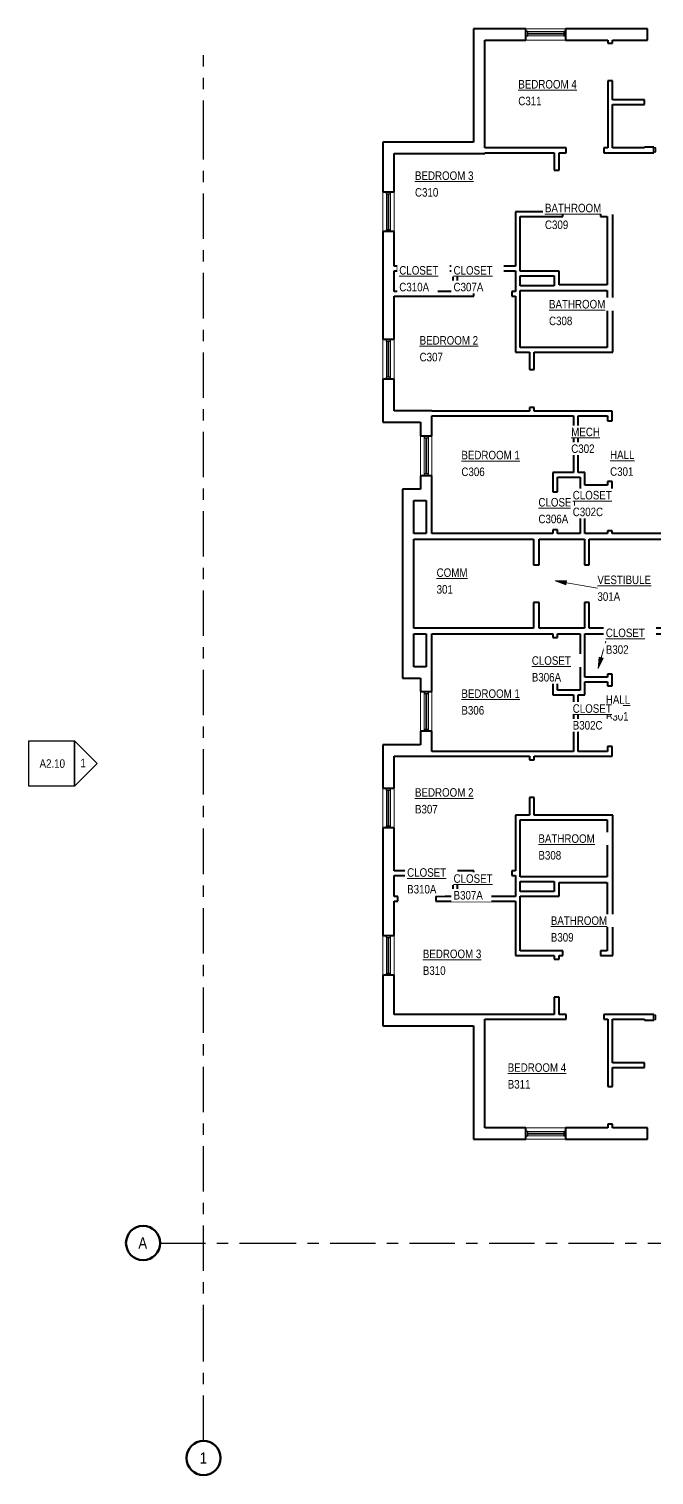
# Model space of a CAD drawing. Header units: inches. Extents: x -1455 to 118, y -1419 to 111.
# Drawn here: x -1455 to -793, y -1419 to 111 of the extents above; entities that cross this region are included whole.
import ezdxf

# ---------------------------------------------------------------- set-up
doc = ezdxf.new("R2010")
doc.units = ezdxf.units.IN
doc.header["$MEASUREMENT"] = 0
doc.linetypes.add('Grid Line', pattern=[84, 48, -12, 12, -12])
for name, color, linetype, lineweight in [('A-AREA-IDEN', 2, 'Continuous', 9), ('A-GLAZ-CURT', 52, 'Continuous', 9), ('A-GLAZ-CWMG', 51, 'Continuous', 9), ('A-WALL', 113, 'Continuous', 15), ('G-ANNO-SYMB', 111, 'Continuous', 9), ('I-WALL', 2, 'Continuous', 15), ('S-GRID', 1, 'Continuous', 9), ('S-GRID-IDEN', 1, 'Continuous', 50)]:
    doc.layers.add(name, color=color, linetype=linetype, lineweight=lineweight)
doc.styles.add('Arial Narrow', font='ARIALN.TTF', dxfattribs={"height": 9})
doc.styles.add('Arial Narrow_1', font='ARIALN.TTF', dxfattribs={"height": 12})

# ---------------------------------------------------------------- blocks, each defined once
blk = doc.blocks.new('Rectangular Mullion - 4 1_2_ x 2_ Rectangular_CE_-5155007-LEVEL 3')
at = {"layer": 'A-GLAZ-CWMG', "lineweight": 25}
for p, q in [((-2, 2.25), (0, 2.25)), ((-2, -2.25), (-2, 2.25)), ((0, 2.25), (0, -2.25)), ((0, -2.25), (-2, -2.25))]:
    blk.add_line(p, q, dxfattribs=at)
blk = doc.blocks.new('Rectangular Mullion - 4 1_2_ x 2_ Rectangular_CE_-5155001-LEVEL 3')
at = {"layer": 'A-GLAZ-CWMG', "lineweight": 25}
for p, q in [((-2, 2.25), (0, 2.25)), ((-2, -2.25), (-2, 2.25)), ((0, 2.25), (0, -2.25)), ((0, -2.25), (-2, -2.25))]:
    blk.add_line(p, q, dxfattribs=at)
blk = doc.blocks.new('System Panel - zGlazed-5155025-LEVEL 3')
at = {"layer": 'A-GLAZ-CURT', "lineweight": 15}
for p, q in [((19, 0.5), (-19, 0.5)), ((-19, 0.5), (-19, -0.5)), ((19, -0.5), (19, 0.5)), ((-19, -0.5), (19, -0.5))]:
    blk.add_line(p, q, dxfattribs=at)
blk = doc.blocks.new('Rectangular Mullion - 4 1_2_ x 2_ Rectangular_CE_-5155024-LEVEL 3')
at = {"layer": 'A-GLAZ-CWMG'}
for p, q in [((-926.9, -1055.9), (-888.9, -1055.9)), ((-926.9, -1060.4), (-888.9, -1060.4))]:
    blk.add_line(p, q, dxfattribs=at)
blk = doc.blocks.new('Rectangular Mullion - 4 1_2_ x 2_ Rectangular_CE_-5155026-LEVEL 3')
at = {"layer": 'A-GLAZ-CWMG', "lineweight": 25}
for p, q in [((-2, 2.25), (0, 2.25)), ((-2, -2.25), (-2, 2.25)), ((0, 2.25), (0, -2.25)), ((0, -2.25), (-2, -2.25))]:
    blk.add_line(p, q, dxfattribs=at)
blk = doc.blocks.new('Rectangular Mullion - 4 1_2_ x 2_ Rectangular_CE_-5155027-LEVEL 3')
at = {"layer": 'A-GLAZ-CWMG', "lineweight": 25}
for p, q in [((0, 2.25), (-2, 2.25)), ((-2, 2.25), (-2, -2.25)), ((0, -2.25), (0, 2.25)), ((-2, -2.25), (0, -2.25))]:
    blk.add_line(p, q, dxfattribs=at)
blk = doc.blocks.new('System Panel - zGlazed-5155020-LEVEL 3')
at = {"layer": 'A-GLAZ-CURT', "lineweight": 15}
for p, q in [((19, 0.5), (-19, 0.5)), ((-19, 0.5), (-19, -0.5)), ((19, -0.5), (19, 0.5)), ((-19, -0.5), (19, -0.5))]:
    blk.add_line(p, q, dxfattribs=at)
blk = doc.blocks.new('Rectangular Mullion - 4 1_2_ x 2_ Rectangular_CE_-5155019-LEVEL 3')
at = {"layer": 'A-GLAZ-CWMG'}
for p, q in [((-458.9, -1055.9), (-496.9, -1055.9)), ((-458.9, -1060.4), (-496.9, -1060.4))]:
    blk.add_line(p, q, dxfattribs=at)
blk = doc.blocks.new('Rectangular Mullion - 4 1_2_ x 2_ Rectangular_CE_-5155021-LEVEL 3')
at = {"layer": 'A-GLAZ-CWMG', "lineweight": 25}
for p, q in [((-2, 2.25), (0, 2.25)), ((-2, -2.25), (-2, 2.25)), ((0, 2.25), (0, -2.25)), ((0, -2.25), (-2, -2.25))]:
    blk.add_line(p, q, dxfattribs=at)
blk = doc.blocks.new('Rectangular Mullion - 4 1_2_ x 2_ Rectangular_CE_-5155022-LEVEL 3')
at = {"layer": 'A-GLAZ-CWMG', "lineweight": 25}
for p, q in [((0, 2.25), (-2, 2.25)), ((-2, 2.25), (-2, -2.25)), ((0, -2.25), (0, 2.25)), ((-2, -2.25), (0, -2.25))]:
    blk.add_line(p, q, dxfattribs=at)
blk = doc.blocks.new('Elevation - Detail Number_CE_-134675-LEVEL 3')
at = {"layer": 'G-ANNO-SYMB', "lineweight": 25}
for p, q in [((-0.25, -0.25), (-0.25, 0.25)), ((-0.25, 0.25), (0.25, 0.25)), ((0.25, 0.25), (0.25, -0.25)), ((0.25, -0.25), (-0.25, -0.25))]:
    blk.add_line(p, q, dxfattribs=at)
blk = doc.blocks.new('Elevation - Detail Number_CE_-46063-LEVEL 3')
at = {"layer": 'G-ANNO-SYMB', "lineweight": 25}
for p, q in [((0, 0.25), (-0.25, 0)), ((0.25, 0), (0, 0.25)), ((-0.25, 0), (0.25, 0))]:
    blk.add_line(p, q, dxfattribs=at)
blk = doc.blocks.new('Grid - Grid Head-Circle_CE_-46466-LEVEL 3')
at = {"layer": 'S-GRID-IDEN'}
blk.add_circle((0, 0), 0.188, dxfattribs=at)

msp = doc.modelspace()

# ---------------------------------------------------------------- hatches: boundary and pattern name
at = {"layer": 'A-AREA-IDEN'}
for points in [[(-898.1, -473.3), (-886.6, -477.4), (-885.9, -473.2)], [(-852.4, -566), (-847.2, -555), (-851.3, -553.9)]]:
    msp.add_hatch(color=256, dxfattribs=at).paths.add_polyline_path(points)

# ---------------------------------------------------------------- linework, layer by layer
for p, q in [((-885.9, -473.2), (-898.1, -473.3)), ((-898.1, -473.3), (-886.6, -477.4)), ((-898.1, -473.3), (-853.3, -480.8)), ((-886.6, -477.4), (-885.9, -473.2)), ((-852.4, -566), (-844.4, -536.9)), ((-851.3, -553.9), (-852.4, -566)), ((-852.4, -566), (-847.2, -555)), ((-847.2, -555), (-851.3, -553.9))]:
    msp.add_line(p, q, dxfattribs=at)
at = {"layer": 'A-WALL', "lineweight": 40}
for p, q in [((-984.4, 110.9), (-984.4, -9.1)), ((-928.9, 110.9), (-984.4, 110.9)), ((-928.9, 98.9), (-928.9, 110.9)), ((-800.4, 110.9), (-886.9, 110.9)), ((-886.9, 110.9), (-886.9, 98.9)), ((-800.4, 98.9), (-800.4, 110.9)), ((-972.4, -15.1), (-972.4, 98.9)), ((-972.4, 98.9), (-928.9, 98.9)), ((-886.9, 98.9), (-842.4, 98.9)), ((-837.4, 98.9), (-800.4, 98.9)), ((-1080.4, -9.1), (-1080.4, -61.6)), ((-984.4, -9.1), (-1080.4, -9.1)), ((-793.6, -14.1), (-803.4, -14.1)), ((-803.4, -14.1), (-803.4, -15.1)), ((-793.6, -20.1), (-793.6, -14.1)), ((-1068.4, -61.6), (-1068.4, -21.1)), ((-1068.4, -21.1), (-972.4, -21.1)), ((-972.4, -21.1), (-972.4, -20.1)), ((-803.4, -20.1), (-793.6, -20.1)), ((-1080.4, -61.6), (-1068.4, -61.6)), ((-837.1, -82.6), (-843.1, -82.6)), ((-843.1, -87.6), (-843.1, -159.9)), ((-837.1, -226.1), (-837.1, -82.6)), ((-1068.4, -103.6), (-1080.4, -103.6)), ((-1080.4, -103.6), (-1080.4, -217.6)), ((-1068.4, -140.1), (-1068.4, -103.6)), ((-1068.4, -167.1), (-1068.4, -145.1)), ((-898.9, -159.9), (-898.9, -160.9)), ((-898.9, -165.9), (-843.1, -165.9)), ((-843.1, -159.9), (-893.9, -159.9)), ((-843.1, -165.9), (-843.1, -226.1)), ((-1068.4, -217.6), (-1068.4, -172.1)), ((-1080.4, -217.6), (-1068.4, -217.6)), ((-1068.4, -259.6), (-1080.4, -259.6)), ((-1080.4, -259.6), (-1080.4, -305.1)), ((-1068.4, -293.1), (-1068.4, -259.6)), ((-1080.4, -305.1), (-1040.4, -305.1)), ((-1028.4, -293.1), (-1068.4, -293.1)), ((-1040.4, -305.1), (-1040.4, -319.9)), ((-1028.4, -293.6), (-1028.4, -293.1)), ((-1028.4, -319.9), (-1028.4, -298.6)), ((-1040.4, -319.9), (-1028.4, -319.9)), ((-1028.4, -361.9), (-1040.4, -361.9)), ((-1040.4, -361.9), (-1040.4, -376.1)), ((-1028.4, -423.1), (-1028.4, -361.9)), ((-1059.4, -376.1), (-1059.4, -576.1)), ((-1040.4, -376.1), (-1059.4, -376.1)), ((-1047.4, -423.1), (-1047.4, -388.1)), ((-1047.4, -388.1), (-1034.4, -388.1)), ((-1034.4, -388.1), (-1034.4, -423.1)), ((-1034.4, -423.1), (-1047.4, -423.1)), ((-900.6, -423.1), (-1028.4, -423.1)), ((-871.6, -423.1), (-895.6, -423.1)), ((-842.6, -423.1), (-866.6, -423.1)), ((-698.1, -423.1), (-837.6, -423.1)), ((-1047.4, -523.1), (-1047.4, -429.1)), ((-1047.4, -429.1), (-920.9, -429.1)), ((-920.9, -429.1), (-920.9, -456.1)), ((-914.9, -429.1), (-866.9, -429.1)), ((-914.9, -456.1), (-914.9, -429.1)), ((-861.9, -429.1), (-594.1, -429.1)), ((-920.9, -456.1), (-914.9, -456.1)), ((-920.9, -496.1), (-920.9, -523.1)), ((-914.9, -496.1), (-920.9, -496.1)), ((-914.9, -523.1), (-914.9, -496.1)), ((-920.9, -523.1), (-1047.4, -523.1)), ((-1047.4, -564.1), (-1047.4, -529.1)), ((-1047.4, -529.1), (-1034.4, -529.1)), ((-1034.4, -529.1), (-1034.4, -564.1)), ((-1028.4, -529.1), (-900.6, -529.1)), ((-1028.4, -590.4), (-1028.4, -529.1)), ((-866.9, -523.1), (-914.9, -523.1)), ((-895.6, -529.1), (-871.6, -529.1)), ((-866.6, -529.1), (-842.6, -529.1)), ((-594.1, -523.1), (-861.9, -523.1)), ((-837.6, -529.1), (-698.1, -529.1)), ((-1034.4, -564.1), (-1047.4, -564.1)), ((-1059.4, -576.1), (-1040.4, -576.1)), ((-1040.4, -576.1), (-1040.4, -590.4)), ((-1040.4, -590.4), (-1028.4, -590.4)), ((-1028.4, -632.4), (-1040.4, -632.4)), ((-1040.4, -632.4), (-1040.4, -646.6)), ((-1028.4, -653.6), (-1028.4, -632.4)), ((-1080.4, -646.6), (-1080.4, -692.6)), ((-1040.4, -646.6), (-1080.4, -646.6)), ((-1068.4, -692.6), (-1068.4, -658.6)), ((-1068.4, -658.6), (-1028.4, -658.6)), ((-1080.4, -692.6), (-1068.4, -692.6)), ((-843.1, -726.1), (-843.1, -786.4)), ((-837.1, -869.6), (-837.1, -726.1)), ((-1068.4, -734.6), (-1080.4, -734.6)), ((-1080.4, -734.6), (-1080.4, -848.6)), ((-1068.4, -780.1), (-1068.4, -734.6)), ((-1068.4, -807.1), (-1068.4, -785.1)), ((-843.1, -786.4), (-898.9, -786.4)), ((-898.9, -791.4), (-898.9, -792.4)), ((-893.9, -792.4), (-843.1, -792.4)), ((-843.1, -792.4), (-843.1, -864.6)), ((-1068.4, -848.6), (-1068.4, -812.1)), ((-1080.4, -848.6), (-1068.4, -848.6)), ((-843.1, -869.6), (-837.1, -869.6)), ((-1068.4, -890.6), (-1080.4, -890.6)), ((-1080.4, -890.6), (-1080.4, -944.1)), ((-1068.4, -932.1), (-1068.4, -890.6)), ((-972.4, -932.1), (-1068.4, -932.1)), ((-793.6, -932.1), (-803.4, -932.1)), ((-793.6, -938.1), (-793.6, -932.1)), ((-1080.4, -944.1), (-984.4, -944.1)), ((-984.4, -944.1), (-984.4, -1064.1)), ((-972.4, -1052.1), (-972.4, -937.1)), ((-803.4, -937.1), (-803.4, -938.1)), ((-803.4, -938.1), (-793.6, -938.1)), ((-928.9, -1052.1), (-972.4, -1052.1)), ((-928.9, -1064.1), (-928.9, -1052.1)), ((-842.4, -1052.1), (-886.9, -1052.1)), ((-886.9, -1052.1), (-886.9, -1064.1)), ((-800.4, -1052.1), (-837.4, -1052.1)), ((-800.4, -1064.1), (-800.4, -1052.1)), ((-984.4, -1064.1), (-928.9, -1064.1)), ((-886.9, -1064.1), (-800.4, -1064.1))]:
    msp.add_line(p, q, dxfattribs=at)
at = {"layer": 'A-WALL'}
for p, q in [((-928.9, 110.9), (-886.9, 110.9)), ((-886.9, 98.9), (-928.9, 98.9)), ((-1080.4, -103.6), (-1080.4, -61.6)), ((-1068.4, -61.6), (-1068.4, -103.6)), ((-1080.4, -259.6), (-1080.4, -217.6)), ((-1068.4, -217.6), (-1068.4, -259.6)), ((-1040.4, -361.9), (-1040.4, -319.9)), ((-1028.4, -319.9), (-1028.4, -361.9)), ((-1040.4, -632.4), (-1040.4, -590.4)), ((-1028.4, -590.4), (-1028.4, -632.4)), ((-1080.4, -734.6), (-1080.4, -692.6)), ((-1068.4, -692.6), (-1068.4, -734.6)), ((-1080.4, -890.6), (-1080.4, -848.6)), ((-1068.4, -848.6), (-1068.4, -890.6)), ((-928.9, -1052.1), (-886.9, -1052.1)), ((-886.9, -1064.1), (-928.9, -1064.1))]:
    msp.add_line(p, q, dxfattribs=at)
at = {"layer": 'I-WALL', "lineweight": 40}
for p, q in [((-842.4, 98.9), (-842.4, 95.9)), ((-842.4, 95.9), (-837.4, 95.9)), ((-837.4, 95.9), (-837.4, 98.9)), ((-842.4, 55.9), (-842.4, -15.1)), ((-837.4, 55.9), (-842.4, 55.9)), ((-837.4, 35.9), (-837.4, 55.9)), ((-803.4, 35.9), (-837.4, 35.9)), ((-837.4, -15.1), (-837.4, 30.9)), ((-837.4, 30.9), (-803.4, 30.9)), ((-803.4, 30.9), (-803.4, 35.9)), ((-886.4, -15.1), (-972.4, -15.1)), ((-886.4, -20.1), (-886.4, -15.1)), ((-842.4, -15.1), (-846.4, -15.1)), ((-846.4, -15.1), (-846.4, -20.1)), ((-803.4, -15.1), (-837.4, -15.1)), ((-972.4, -20.1), (-898.9, -20.1)), ((-898.9, -20.1), (-898.9, -38.6)), ((-893.9, -20.1), (-886.4, -20.1)), ((-893.9, -38.6), (-893.9, -20.1)), ((-846.4, -20.1), (-803.4, -20.1)), ((-898.9, -38.6), (-893.9, -38.6)), ((-898.9, -82.6), (-939.9, -82.6)), ((-939.9, -82.6), (-939.9, -140.1)), ((-934.9, -87.6), (-889.9, -87.6)), ((-934.9, -145.4), (-934.9, -87.6)), ((-898.9, -78.6), (-898.9, -82.6)), ((-893.9, -78.6), (-898.9, -78.6)), ((-893.9, -82.6), (-893.9, -78.6)), ((-889.9, -82.6), (-893.9, -82.6)), ((-889.9, -87.6), (-889.9, -82.6)), ((-843.1, -82.6), (-849.9, -82.6)), ((-849.9, -82.6), (-849.9, -87.6)), ((-849.9, -87.6), (-843.1, -87.6)), ((-1064.4, -140.1), (-1068.4, -140.1)), ((-1068.4, -145.1), (-1064.4, -145.1)), ((-1064.4, -145.1), (-1064.4, -140.1)), ((-939.9, -140.1), (-1024.4, -140.1)), ((-1024.4, -140.1), (-1024.4, -145.1)), ((-1024.4, -145.1), (-1006.4, -145.1)), ((-1006.4, -145.1), (-1006.4, -167.1)), ((-1001.4, -145.1), (-939.9, -145.1)), ((-1001.4, -167.1), (-1001.4, -145.1)), ((-939.9, -145.1), (-939.9, -167.1)), ((-893.9, -145.4), (-934.9, -145.4)), ((-934.9, -160.9), (-934.9, -150.4)), ((-934.9, -150.4), (-898.9, -150.4)), ((-898.9, -150.4), (-898.9, -159.9)), ((-893.9, -159.9), (-893.9, -145.4)), ((-1006.4, -167.1), (-1068.4, -167.1)), ((-983.9, -167.1), (-1001.4, -167.1)), ((-983.9, -172.1), (-983.9, -167.1)), ((-939.9, -167.1), (-943.9, -167.1)), ((-943.9, -167.1), (-943.9, -172.1)), ((-898.9, -160.9), (-934.9, -160.9)), ((-934.9, -226.1), (-934.9, -165.9)), ((-934.9, -165.9), (-898.9, -165.9)), ((-1068.4, -172.1), (-983.9, -172.1)), ((-943.9, -172.1), (-939.9, -172.1)), ((-939.9, -172.1), (-939.9, -231.1)), ((-843.1, -226.1), (-934.9, -226.1)), ((-837.1, -231.1), (-837.1, -226.1)), ((-939.9, -231.1), (-925.1, -231.1)), ((-925.1, -231.1), (-925.1, -249.6)), ((-920.1, -231.1), (-837.1, -231.1)), ((-920.1, -249.6), (-920.1, -231.1)), ((-925.1, -249.6), (-920.1, -249.6)), ((-925.1, -289.6), (-925.1, -293.6)), ((-920.1, -289.6), (-925.1, -289.6)), ((-920.1, -293.6), (-920.1, -289.6)), ((-925.1, -293.6), (-1028.4, -293.6)), ((-1028.4, -298.6), (-878.6, -298.6)), ((-837.6, -293.6), (-920.1, -293.6)), ((-878.6, -298.6), (-878.6, -358.5)), ((-873.6, -298.6), (-842.6, -298.6)), ((-873.6, -358.5), (-873.6, -298.6)), ((-842.6, -298.6), (-842.6, -303.9)), ((-842.6, -303.9), (-837.6, -303.9)), ((-837.6, -303.9), (-837.6, -293.6)), ((-878.6, -358.5), (-900.6, -358.5)), ((-900.6, -358.5), (-900.6, -379.1)), ((-895.6, -363.5), (-871.6, -363.5)), ((-895.6, -379.1), (-895.6, -363.5)), ((-866.6, -358.5), (-873.6, -358.5)), ((-871.6, -363.5), (-871.6, -423.1)), ((-866.6, -372.1), (-866.6, -358.5)), ((-900.6, -379.1), (-895.6, -379.1)), ((-842.6, -372.1), (-866.6, -372.1)), ((-866.6, -377.1), (-842.6, -377.1)), ((-866.6, -423.1), (-866.6, -377.1)), ((-842.6, -367.9), (-842.6, -372.1)), ((-837.6, -367.9), (-842.6, -367.9)), ((-842.6, -377.1), (-842.6, -380.1)), ((-842.6, -380.1), (-837.6, -380.1)), ((-837.6, -380.1), (-837.6, -367.9)), ((-900.6, -419.1), (-900.6, -423.1)), ((-895.6, -419.1), (-900.6, -419.1)), ((-895.6, -423.1), (-895.6, -419.1)), ((-842.6, -420.1), (-842.6, -423.1)), ((-837.6, -420.1), (-842.6, -420.1)), ((-837.6, -423.1), (-837.6, -420.1)), ((-866.9, -429.1), (-866.9, -456.1)), ((-861.9, -456.1), (-861.9, -429.1)), ((-866.9, -456.1), (-861.9, -456.1)), ((-866.9, -496.1), (-866.9, -523.1)), ((-861.9, -496.1), (-866.9, -496.1)), ((-861.9, -523.1), (-861.9, -496.1)), ((-900.6, -529.1), (-900.6, -533.1)), ((-900.6, -533.1), (-895.6, -533.1)), ((-895.6, -533.1), (-895.6, -529.1)), ((-871.6, -529.1), (-871.6, -588.8)), ((-866.6, -575.1), (-866.6, -529.1)), ((-842.6, -529.1), (-842.6, -532.1)), ((-842.6, -532.1), (-837.6, -532.1)), ((-837.6, -532.1), (-837.6, -529.1)), ((-895.6, -573.1), (-900.6, -573.1)), ((-900.6, -573.1), (-900.6, -593.8)), ((-895.6, -588.8), (-895.6, -573.1)), ((-842.6, -575.1), (-866.6, -575.1)), ((-866.6, -580.1), (-842.6, -580.1)), ((-866.6, -593.8), (-866.6, -580.1)), ((-837.6, -572.1), (-842.6, -572.1)), ((-842.6, -572.1), (-842.6, -575.1)), ((-842.6, -580.1), (-842.6, -584.4)), ((-837.6, -584.4), (-837.6, -572.1)), ((-900.6, -593.8), (-878.6, -593.8)), ((-871.6, -588.8), (-895.6, -588.8)), ((-878.6, -593.8), (-878.6, -653.6)), ((-873.6, -593.8), (-866.6, -593.8)), ((-873.6, -653.6), (-873.6, -593.8)), ((-842.6, -584.4), (-837.6, -584.4)), ((-878.6, -653.6), (-1028.4, -653.6)), ((-842.6, -653.6), (-873.6, -653.6)), ((-837.6, -648.4), (-842.6, -648.4)), ((-842.6, -648.4), (-842.6, -653.6)), ((-837.6, -658.6), (-837.6, -648.4)), ((-1028.4, -658.6), (-925.1, -658.6)), ((-925.1, -658.6), (-925.1, -662.6)), ((-925.1, -662.6), (-920.1, -662.6)), ((-920.1, -662.6), (-920.1, -658.6)), ((-920.1, -658.6), (-837.6, -658.6)), ((-920.1, -702.6), (-925.1, -702.6)), ((-925.1, -702.6), (-925.1, -721.1)), ((-920.1, -721.1), (-920.1, -702.6)), ((-939.9, -721.1), (-939.9, -780.1)), ((-925.1, -721.1), (-939.9, -721.1)), ((-934.9, -786.4), (-934.9, -726.1)), ((-934.9, -726.1), (-843.1, -726.1)), ((-837.1, -721.1), (-920.1, -721.1)), ((-837.1, -726.1), (-837.1, -721.1)), ((-983.9, -780.1), (-1068.4, -780.1)), ((-983.9, -785.1), (-983.9, -780.1)), ((-939.9, -780.1), (-943.9, -780.1)), ((-943.9, -780.1), (-943.9, -785.1)), ((-1068.4, -785.1), (-1006.4, -785.1)), ((-1006.4, -785.1), (-1006.4, -807.1)), ((-1001.4, -785.1), (-983.9, -785.1)), ((-1001.4, -807.1), (-1001.4, -785.1)), ((-943.9, -785.1), (-939.9, -785.1)), ((-939.9, -785.1), (-939.9, -807.1)), ((-898.9, -786.4), (-934.9, -786.4)), ((-934.9, -801.9), (-934.9, -791.4)), ((-934.9, -791.4), (-898.9, -791.4)), ((-898.9, -792.4), (-898.9, -801.9)), ((-893.9, -806.9), (-893.9, -792.4)), ((-1064.4, -807.1), (-1068.4, -807.1)), ((-1064.4, -812.1), (-1064.4, -807.1)), ((-1006.4, -807.1), (-1024.4, -807.1)), ((-1024.4, -807.1), (-1024.4, -812.1)), ((-939.9, -807.1), (-1001.4, -807.1)), ((-898.9, -801.9), (-934.9, -801.9)), ((-934.9, -864.6), (-934.9, -806.9)), ((-934.9, -806.9), (-893.9, -806.9)), ((-1068.4, -812.1), (-1064.4, -812.1)), ((-1024.4, -812.1), (-939.9, -812.1)), ((-939.9, -812.1), (-939.9, -869.6)), ((-939.9, -869.6), (-898.9, -869.6)), ((-889.9, -864.6), (-934.9, -864.6)), ((-898.9, -869.6), (-898.9, -873.6)), ((-893.9, -869.6), (-889.9, -869.6)), ((-893.9, -873.6), (-893.9, -869.6)), ((-889.9, -869.6), (-889.9, -864.6)), ((-843.1, -864.6), (-849.9, -864.6)), ((-849.9, -864.6), (-849.9, -869.6)), ((-849.9, -869.6), (-843.1, -869.6)), ((-898.9, -873.6), (-893.9, -873.6)), ((-893.9, -913.6), (-898.9, -913.6)), ((-898.9, -913.6), (-898.9, -932.1)), ((-893.9, -932.1), (-893.9, -913.6)), ((-898.9, -932.1), (-972.4, -932.1)), ((-886.4, -932.1), (-893.9, -932.1)), ((-886.4, -937.1), (-886.4, -932.1)), ((-803.4, -932.1), (-846.4, -932.1)), ((-846.4, -932.1), (-846.4, -937.1)), ((-972.4, -937.1), (-886.4, -937.1)), ((-846.4, -937.1), (-842.4, -937.1)), ((-842.4, -937.1), (-842.4, -1008.1)), ((-837.4, -983.1), (-837.4, -937.1)), ((-837.4, -937.1), (-803.4, -937.1)), ((-803.4, -983.1), (-837.4, -983.1)), ((-837.4, -1008.1), (-837.4, -988.1)), ((-837.4, -988.1), (-803.4, -988.1)), ((-803.4, -988.1), (-803.4, -983.1)), ((-842.4, -1008.1), (-837.4, -1008.1)), ((-837.4, -1048.1), (-842.4, -1048.1)), ((-842.4, -1048.1), (-842.4, -1052.1)), ((-837.4, -1052.1), (-837.4, -1048.1))]:
    msp.add_line(p, q, dxfattribs=at)
at = {"layer": 'S-GRID', "linetype": 'Grid Line', "lineweight": 25}
for p, q in [((-1270, -13), (-1270, 83)), ((-1270, -1287.4), (-1270, -13)), ((-1316, -1173.9), (-1220, -1173.9)), ((-1220, -1173.9), (-11.6, -1173.9)), ((-1270, -1383.4), (-1270, -1287.4))]:
    msp.add_line(p, q, dxfattribs=at)

# ---------------------------------------------------------------- block references
at = {"layer": 'A-GLAZ-CURT'}
for name, p, rotation in [('System Panel - zGlazed-5155020-LEVEL 3', (-907.9, 105.9), 180), ('System Panel - zGlazed-5155020-LEVEL 3', (-1074.4, -82.6), 270), ('System Panel - zGlazed-5155020-LEVEL 3', (-1074.4, -238.6), 270), ('System Panel - zGlazed-5155020-LEVEL 3', (-1034.4, -340.9), 270), ('System Panel - zGlazed-5155025-LEVEL 3', (-1034.4, -611.4), 89.99999999999982), ('System Panel - zGlazed-5155025-LEVEL 3', (-1074.4, -713.6), 89.99999999999982), ('System Panel - zGlazed-5155025-LEVEL 3', (-1074.4, -869.6), 89.99999999999982), ('System Panel - zGlazed-5155025-LEVEL 3', (-907.9, -1058.1), 180)]:
    msp.add_blockref(name, p, dxfattribs=dict(at, rotation=rotation))
at = {"layer": 'A-GLAZ-CWMG', "extrusion": (0, 0, -1)}
for name, p in [('Rectangular Mullion - 4 1_2_ x 2_ Rectangular_CE_-5155021-LEVEL 3', (928.9, 105.9)), ('Rectangular Mullion - 4 1_2_ x 2_ Rectangular_CE_-5155001-LEVEL 3', (793.6, -17.1)), ('Rectangular Mullion - 4 1_2_ x 2_ Rectangular_CE_-5155007-LEVEL 3', (793.6, -935.1)), ('Rectangular Mullion - 4 1_2_ x 2_ Rectangular_CE_-5155026-LEVEL 3', (928.9, -1058.1))]:
    msp.add_blockref(name, p, dxfattribs=at)
at = {"layer": 'A-GLAZ-CWMG'}
for name, p, rotation in [('Rectangular Mullion - 4 1_2_ x 2_ Rectangular_CE_-5155019-LEVEL 3', (-1385.7, -952.3), 180), ('Rectangular Mullion - 4 1_2_ x 2_ Rectangular_CE_-5155022-LEVEL 3', (-1074.4, -61.6), 90), ('Rectangular Mullion - 4 1_2_ x 2_ Rectangular_CE_-5155019-LEVEL 3', (-16.2, -560.5), 270), ('Rectangular Mullion - 4 1_2_ x 2_ Rectangular_CE_-5155022-LEVEL 3', (-1074.4, -217.6), 90), ('Rectangular Mullion - 4 1_2_ x 2_ Rectangular_CE_-5155019-LEVEL 3', (-16.2, -716.5), 270), ('Rectangular Mullion - 4 1_2_ x 2_ Rectangular_CE_-5155022-LEVEL 3', (-1034.4, -319.9), 90), ('Rectangular Mullion - 4 1_2_ x 2_ Rectangular_CE_-5155019-LEVEL 3', (23.8, -818.8), 270), ('Rectangular Mullion - 4 1_2_ x 2_ Rectangular_CE_-5155024-LEVEL 3', (23.8, -1519.3), 270), ('Rectangular Mullion - 4 1_2_ x 2_ Rectangular_CE_-5155027-LEVEL 3', (-1034.4, -632.4), 269.9999999999998), ('Rectangular Mullion - 4 1_2_ x 2_ Rectangular_CE_-5155024-LEVEL 3', (-16.2, -1621.5), 270), ('Rectangular Mullion - 4 1_2_ x 2_ Rectangular_CE_-5155027-LEVEL 3', (-1074.4, -734.6), 269.9999999999998), ('Rectangular Mullion - 4 1_2_ x 2_ Rectangular_CE_-5155024-LEVEL 3', (-16.2, -1777.5), 270), ('Rectangular Mullion - 4 1_2_ x 2_ Rectangular_CE_-5155027-LEVEL 3', (-1074.4, -890.6), 269.9999999999998)]:
    msp.add_blockref(name, p, dxfattribs=dict(at, rotation=rotation))
for name, p in [('Rectangular Mullion - 4 1_2_ x 2_ Rectangular_CE_-5155022-LEVEL 3', (-886.9, 105.9)), ('Rectangular Mullion - 4 1_2_ x 2_ Rectangular_CE_-5155024-LEVEL 3', (0, 0)), ('Rectangular Mullion - 4 1_2_ x 2_ Rectangular_CE_-5155027-LEVEL 3', (-886.9, -1058.1))]:
    msp.add_blockref(name, p, dxfattribs=at)
at = {"layer": 'A-GLAZ-CWMG', "extrusion": (0, 0, -1)}
for name, p, rotation in [('Rectangular Mullion - 4 1_2_ x 2_ Rectangular_CE_-5155021-LEVEL 3', (1074.4, -103.6), 270), ('Rectangular Mullion - 4 1_2_ x 2_ Rectangular_CE_-5155021-LEVEL 3', (1074.4, -259.6), 270), ('Rectangular Mullion - 4 1_2_ x 2_ Rectangular_CE_-5155021-LEVEL 3', (1034.4, -361.9), 270), ('Rectangular Mullion - 4 1_2_ x 2_ Rectangular_CE_-5155026-LEVEL 3', (1034.4, -590.4), 90.00000000000018), ('Rectangular Mullion - 4 1_2_ x 2_ Rectangular_CE_-5155026-LEVEL 3', (1074.4, -692.6), 90.00000000000018), ('Rectangular Mullion - 4 1_2_ x 2_ Rectangular_CE_-5155026-LEVEL 3', (1074.4, -848.6), 90.00000000000018)]:
    msp.add_blockref(name, p, dxfattribs=dict(at, rotation=rotation))
at = {"layer": 'G-ANNO-SYMB', "lineweight": 25, "xscale": 95.99999999999994, "yscale": 95.99999999999994, "zscale": 95.99999999999994, "rotation": 89.99999999999991}
msp.add_blockref('Elevation - Detail Number_CE_-134675-LEVEL 3', (-1430.7, -666.4), dxfattribs=at)
at = {"layer": 'S-GRID-IDEN', "xscale": 95.99999999999994, "yscale": 95.99999999999994, "zscale": 95.99999999999994, "rotation": 269.9999999999995}
msp.add_blockref('Grid - Grid Head-Circle_CE_-46466-LEVEL 3', (-1334, -1173.9), dxfattribs=at)
at = {"layer": 'S-GRID-IDEN', "xscale": 95.99999999999994, "yscale": 95.99999999999994, "zscale": 95.99999999999994}
msp.add_blockref('Grid - Grid Head-Circle_CE_-46466-LEVEL 3', (-1270, -1401.4), dxfattribs=at)

# ---------------------------------------------------------------- texts
at = {"layer": 'A-AREA-IDEN', "char_height": 9, "attachment_point": 1, "style": 'Arial Narrow', "bg_fill": 3, "box_fill_scale": 1.25, "bg_fill_color": 9, "bg_fill_true_color": 13158600, "bg_fill_transparency": 0}
for s, insert, width in [('\\LBEDROOM 4', (-937, 56.8), 76.356), ('\\LBEDROOM 3', (-1046.3, -39.9), 76.356), ('\\LBEDROOM 2', (-1041.4, -214.2), 76.356), ('\\LBEDROOM 1', (-997.2, -335.6), 76.356), ('\\LHALL', (-839.9, -335.3), 31.512), ('\\LCOMM', (-1023.4, -460), 40.299), ('\\LBEDROOM 1', (-997.2, -588), 76.356), ('\\LBEDROOM 2', (-1046.3, -692.6), 76.356), ('\\LBEDROOM 3', (-1038, -863.4), 76.356), ('\\LBEDROOM 4', (-948.2, -983.7), 76.356)]:
    msp.add_mtext(s, dxfattribs=dict(at, insert=insert, width=width))

# ---------------------------------------------------------------- next in the draw order: texts
for s, insert, width in [('C311', (-937, 39.1), 29.997), ('C310', (-1046.3, -57.6), 29.997), ('\\LBATHROOM', (-908.8, -74.2), 73.629), ('\\LCLOSET', (-1005.5, -140.1), 50.904), ('\\LBATHROOM', (-904.5, -175.9), 73.629), ('C307', (-1041.4, -231.9), 29.997), ('\\LMECH', (-881, -311.1), 37.269), ('C306', (-997.2, -353.3), 29.997), ('C301', (-839.9, -353), 29.997), ('\\LCLOSET', (-915.7, -385.5), 50.904), ('\\LVESTIBULE', (-853.3, -467.6), 69.993), ('301', (-1023.4, -477.7), 20.907), ('\\LCLOSET', (-844.4, -523.7), 50.904), ('\\LCLOSET', (-922.7, -553), 50.904), ('\\LHALL', (-844.4, -594.3), 31.512), ('B306', (-997.2, -605.7), 29.391), ('B307', (-1046.3, -710.3), 29.391), ('\\LBATHROOM', (-915.7, -741.4), 73.629), ('\\LCLOSET', (-1005.5, -783.7), 50.904), ('\\LBATHROOM', (-902.6, -828.2), 73.629), ('B310', (-1038, -881.1), 29.391), ('B311', (-948.2, -1001.4), 29.391)]:
    msp.add_mtext(s, dxfattribs=dict(at, insert=insert, width=width))
at = {"layer": 'G-ANNO-SYMB', "insert": (-1443.5, -662), "char_height": 9, "width": 33.027, "attachment_point": 1, "style": 'Arial Narrow', "bg_fill": 3, "box_fill_scale": 1.25, "bg_fill_color": 9, "bg_fill_true_color": 13158600, "bg_fill_transparency": 0}
msp.add_mtext('A2.10', dxfattribs=at)
at = {"layer": 'S-GRID-IDEN', "lineweight": 9, "char_height": 12, "attachment_point": 1, "style": 'Arial Narrow_1', "bg_fill": 3, "box_fill_scale": 1.25, "bg_fill_color": 9, "bg_fill_true_color": 13158600, "bg_fill_transparency": 0}
for s, insert, width in [('A', (-1338.9, -1167.8), 11.211), ('1', (-1274, -1395.4), 9.393)]:
    msp.add_mtext(s, dxfattribs=dict(at, insert=insert, width=width))

# ---------------------------------------------------------------- next in the draw order: block references
at = {"layer": 'G-ANNO-SYMB', "lineweight": 25, "extrusion": (0, 0, -1), "xscale": 95.99999999999994, "yscale": 95.99999999999994, "zscale": 95.99999999999994, "rotation": 90.00000000000011}
msp.add_blockref('Elevation - Detail Number_CE_-46063-LEVEL 3', (1406.7, -666.4), dxfattribs=at)

# ---------------------------------------------------------------- next in the draw order: texts
at = {"layer": 'A-AREA-IDEN', "char_height": 9, "attachment_point": 1, "style": 'Arial Narrow', "bg_fill": 3, "box_fill_scale": 1.25, "bg_fill_color": 9, "bg_fill_true_color": 13158600, "bg_fill_transparency": 0}
for s, insert, width in [('C309', (-908.8, -91.9), 29.997), ('C307A', (-1005.5, -157.8), 38.481), ('C308', (-904.5, -193.6), 29.997), ('C302', (-881, -328.8), 29.997), ('\\LCLOSET', (-879.4, -378), 50.904), ('C306A', (-915.7, -403.2), 38.481), ('301A', (-853.3, -485.3), 29.391), ('B302', (-844.4, -541.4), 29.391), ('B306A', (-922.7, -570.7), 37.875), ('B301', (-844.4, -612), 29.391), ('B308', (-915.7, -759.1), 29.391), ('\\LCLOSET', (-1054.6, -777.3), 50.904), ('B307A', (-1005.5, -801.4), 37.875), ('B309', (-902.6, -845.9), 29.391)]:
    msp.add_mtext(s, dxfattribs=dict(at, insert=insert, width=width))

# ---------------------------------------------------------------- next in the draw order: texts
for s, insert, width in [('\\LCLOSET', (-1062.9, -140.1), 50.904), ('C302C', (-879.4, -395.7), 39.087), ('\\LCLOSET', (-879.4, -603.8), 50.904), ('B310A', (-1054.6, -795), 37.875)]:
    msp.add_mtext(s, dxfattribs=dict(at, insert=insert, width=width))
at = {"layer": 'G-ANNO-SYMB', "insert": (-1400.3, -661.5), "char_height": 9, "width": 6.969, "attachment_point": 1, "style": 'Arial Narrow', "bg_fill": 3, "box_fill_scale": 1.25, "bg_fill_color": 9, "bg_fill_true_color": 13158600, "bg_fill_transparency": 0}
msp.add_mtext('1', dxfattribs=at)

# ---------------------------------------------------------------- next in the draw order: texts
at = {"layer": 'A-AREA-IDEN', "char_height": 9, "width": 38.481, "attachment_point": 1, "style": 'Arial Narrow', "bg_fill": 3, "box_fill_scale": 1.25, "bg_fill_color": 9, "bg_fill_true_color": 13158600, "bg_fill_transparency": 0}
for s, insert in [('C310A', (-1062.9, -157.8)), ('B302C', (-879.4, -621.5))]:
    msp.add_mtext(s, dxfattribs=dict(at, insert=insert))

doc.saveas('drawing.dxf')
